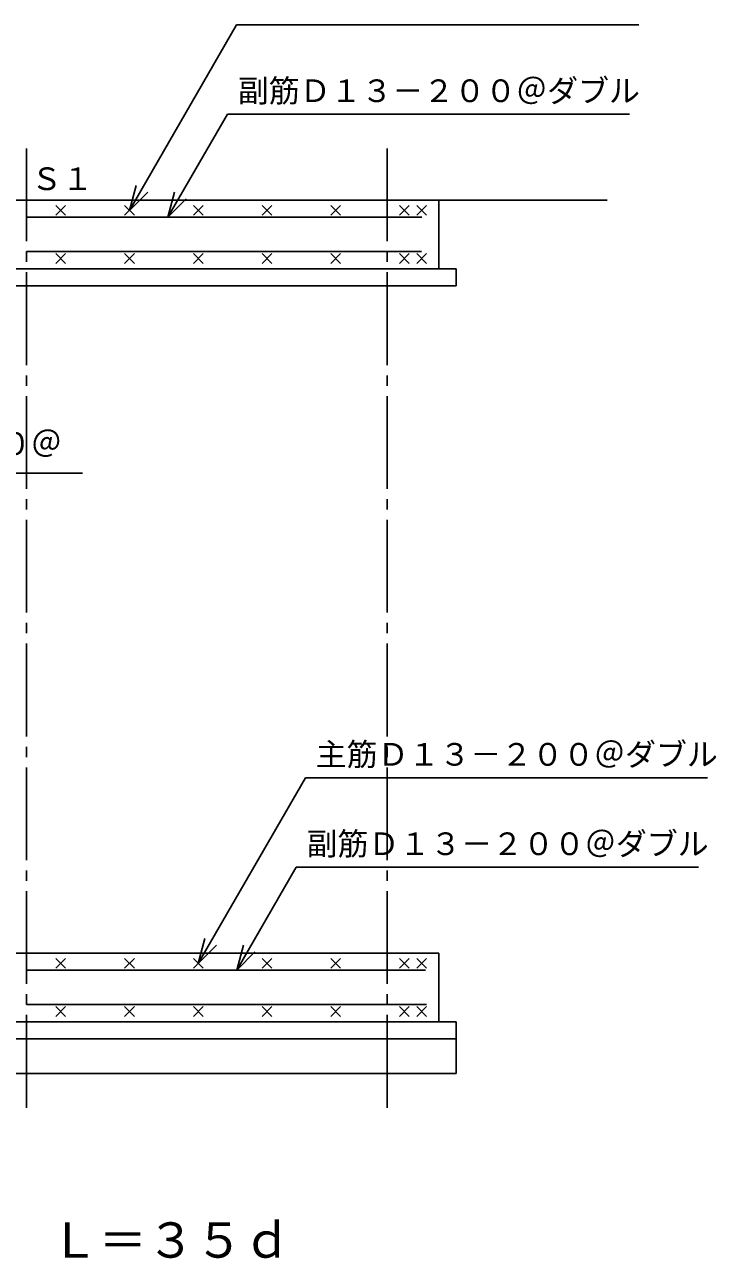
# Model space of a CAD drawing. Units: millimetres, scale not verified. Extents: x -8910 to 8910, y -6308 to 6308.
# Drawn here: x 1278 to 3290, y -650 to 2938 of the extents above; entities that cross this region are included whole.
import ezdxf
from ezdxf.enums import TextEntityAlignment as Align

# ---------------------------------------------------------------- set-up
doc = ezdxf.new("R2010")
doc.units = ezdxf.units.MM
doc.header["$LTSCALE"] = 30
doc.linetypes.add('CHAIN2', pattern=[12, 9, -1, 1, -1])
for name, color, linetype, lineweight in [('0-1_製作', 5, 'Continuous', 25), ('0-E_08', 2, 'Continuous', 25), ('1-3_00クル-フ-0躯体', 5, 'Continuous', 25)]:
    doc.layers.add(name, color=color, linetype=linetype, lineweight=lineweight)
doc.styles.add('ＭＳ ゴシック', font='')
doc.styles.get('ＭＳ ゴシック').set_extended_font_data('MS Gothic')

msp = doc.modelspace()

# ---------------------------------------------------------------- linework, layer by layer
at = {"layer": '0-1_製作', "color": 2}
for p, q in [((1582.66, 2398.13), (1894.43, 2938.13)), ((1894.43, 2938.13), (3064.43, 2938.13)), ((1694.57, 2378.13), (1867.78, 2678.13)), ((1867.78, 2678.13), (3037.78, 2678.13)), ((-228.83, 2428.13), (2972.74, 2428.13)), ((2482.66, 2428.13), (2482.66, 2228.13)), ((332.66, 2228.13), (2532.66, 2228.13)), ((2532.66, 2228.13), (2532.66, 2178.13)), ((332.66, 2178.13), (2532.66, 2178.13)), ((371.23, 1633.4), (1446.24, 1633.4)), ((1782.66, 208.15), (2094.44, 748.15)), ((2094.44, 748.15), (3264.43, 748.15)), ((1894.57, 188.15), (2067.78, 488.15)), ((2067.78, 488.15), (3237.78, 488.15)), ((332.66, 238.15), (2482.66, 238.15)), ((2482.66, 238.15), (2482.66, 38.15)), ((32.66, 38.15), (2532.66, 38.15)), ((2532.66, 38.15), (2532.66, -111.85)), ((32.66, -111.85), (2532.66, -111.85))]:
    msp.add_line(p, q, dxfattribs=at)
at = {"layer": '0-1_製作', "color": 2, "linetype": 'CHAIN2'}
for p, q in [((1282.66, 2578.13), (1282.66, -227.86)), ((2332.66, 2578.13), (2332.66, -227.86))]:
    msp.add_line(p, q, dxfattribs=at)
at = {"layer": '0-1_製作', "color": 3}
for p, q in [((1396.8, 2412.27), (1368.52, 2383.99)), ((1368.52, 2412.27), (1396.8, 2383.99)), ((1596.8, 2412.27), (1568.52, 2383.99)), ((1568.52, 2412.27), (1596.8, 2383.99)), ((1796.8, 2412.27), (1768.52, 2383.99)), ((1768.52, 2412.27), (1796.8, 2383.99)), ((1996.8, 2412.27), (1968.52, 2383.99)), ((1968.52, 2412.27), (1996.8, 2383.99)), ((2196.8, 2412.27), (2168.52, 2383.99)), ((2168.52, 2412.27), (2196.8, 2383.99)), ((2396.8, 2412.27), (2368.52, 2383.99)), ((2368.52, 2412.27), (2396.8, 2383.99)), ((2446.8, 2412.27), (2418.52, 2383.99)), ((2418.52, 2412.27), (2446.8, 2383.99)), ((1282.66, 2378.13), (2432.78, 2378.13)), ((1282.66, 2278.13), (2432.66, 2278.13)), ((1396.8, 2243.99), (1368.52, 2272.27)), ((1368.52, 2243.99), (1396.8, 2272.27)), ((1596.8, 2243.99), (1568.52, 2272.27)), ((1568.52, 2243.99), (1596.8, 2272.27)), ((1796.8, 2243.99), (1768.52, 2272.27)), ((1768.52, 2243.99), (1796.8, 2272.27)), ((1996.8, 2243.99), (1968.52, 2272.27)), ((1968.52, 2243.99), (1996.8, 2272.27)), ((2196.8, 2243.99), (2168.52, 2272.27)), ((2168.52, 2243.99), (2196.8, 2272.27)), ((2396.8, 2243.99), (2368.52, 2272.27)), ((2368.52, 2243.99), (2396.8, 2272.27)), ((2446.8, 2243.99), (2418.52, 2272.27)), ((2418.52, 2243.99), (2446.8, 2272.27)), ((1396.8, 222.3), (1368.52, 194.01)), ((1368.52, 222.3), (1396.8, 194.01)), ((1596.8, 222.3), (1568.52, 194.01)), ((1568.52, 222.3), (1596.8, 194.01)), ((1796.8, 222.3), (1768.52, 194.01)), ((1768.52, 222.3), (1796.8, 194.01)), ((1996.8, 222.3), (1968.52, 194.01)), ((1968.52, 222.3), (1996.8, 194.01)), ((2196.8, 222.3), (2168.52, 194.01)), ((2168.52, 222.3), (2196.8, 194.01)), ((2396.8, 222.3), (2368.52, 194.01)), ((2368.52, 222.3), (2396.8, 194.01)), ((2446.8, 222.3), (2418.52, 194.01)), ((2418.52, 222.3), (2446.8, 194.01)), ((1282.66, 188.16), (2443.99, 188.16)), ((1282.66, 88.15), (2446.57, 88.15)), ((1396.8, 54.01), (1368.52, 82.29)), ((1368.52, 54.01), (1396.8, 82.29)), ((1596.8, 54.01), (1568.52, 82.29)), ((1568.52, 54.01), (1596.8, 82.29)), ((1796.8, 54.01), (1768.52, 82.29)), ((1768.52, 54.01), (1796.8, 82.29)), ((1996.8, 54.01), (1968.52, 82.29)), ((1968.52, 54.01), (1996.8, 82.29)), ((2196.8, 54.01), (2168.52, 82.29)), ((2168.52, 54.01), (2196.8, 82.29)), ((2396.8, 54.01), (2368.52, 82.29)), ((2368.52, 54.01), (2396.8, 82.29)), ((2446.8, 54.01), (2418.52, 82.3)), ((2418.52, 54.01), (2446.8, 82.3))]:
    msp.add_line(p, q, dxfattribs=at)
at = {"layer": '0-1_製作', "color": 2}
for points in [[(1602.07, 2470.57), (1582.66, 2398.13), (1635.69, 2451.16)], [(1713.98, 2450.57), (1694.57, 2378.13), (1747.6, 2431.16)], [(1802.08, 280.6), (1782.66, 208.15), (1835.7, 261.18)], [(1913.98, 260.6), (1894.57, 188.15), (1947.61, 241.19)]]:
    msp.add_lwpolyline(points, dxfattribs=at)
at = {"layer": '0-E_08'}
msp.add_line((32.66, -11.85), (2532.66, -11.85), dxfattribs=at)

# ---------------------------------------------------------------- texts
at = {"layer": '0-1_製作', "color": 4, "style": 'ＭＳ ゴシック'}
for s, p in [('副筋Ｄ１３－２００＠ダブル', (1897.78, 2693.13)), ('Ｓ１', (1296.37, 2437.3)), ('帯筋\u3000Ｄ１０－１００＠', (395.83, 1667.15)), ('主筋Ｄ１３－２００＠ダブル', (2124.44, 763.15)), ('副筋Ｄ１３－２００＠ダブル', (2097.78, 503.15))]:
    msp.add_text(s, height=65.98, dxfattribs=at).set_placement(p, align=Align.BOTTOM_LEFT)
at = {"layer": '1-3_00クル-フ-0躯体', "color": 4, "style": 'ＭＳ ゴシック'}
msp.add_text('Ｌ＝３５ｄ', height=102.7, dxfattribs=at).set_placement((1352.89, -678.76), align=Align.BOTTOM_LEFT)

doc.saveas('drawing.dxf')
